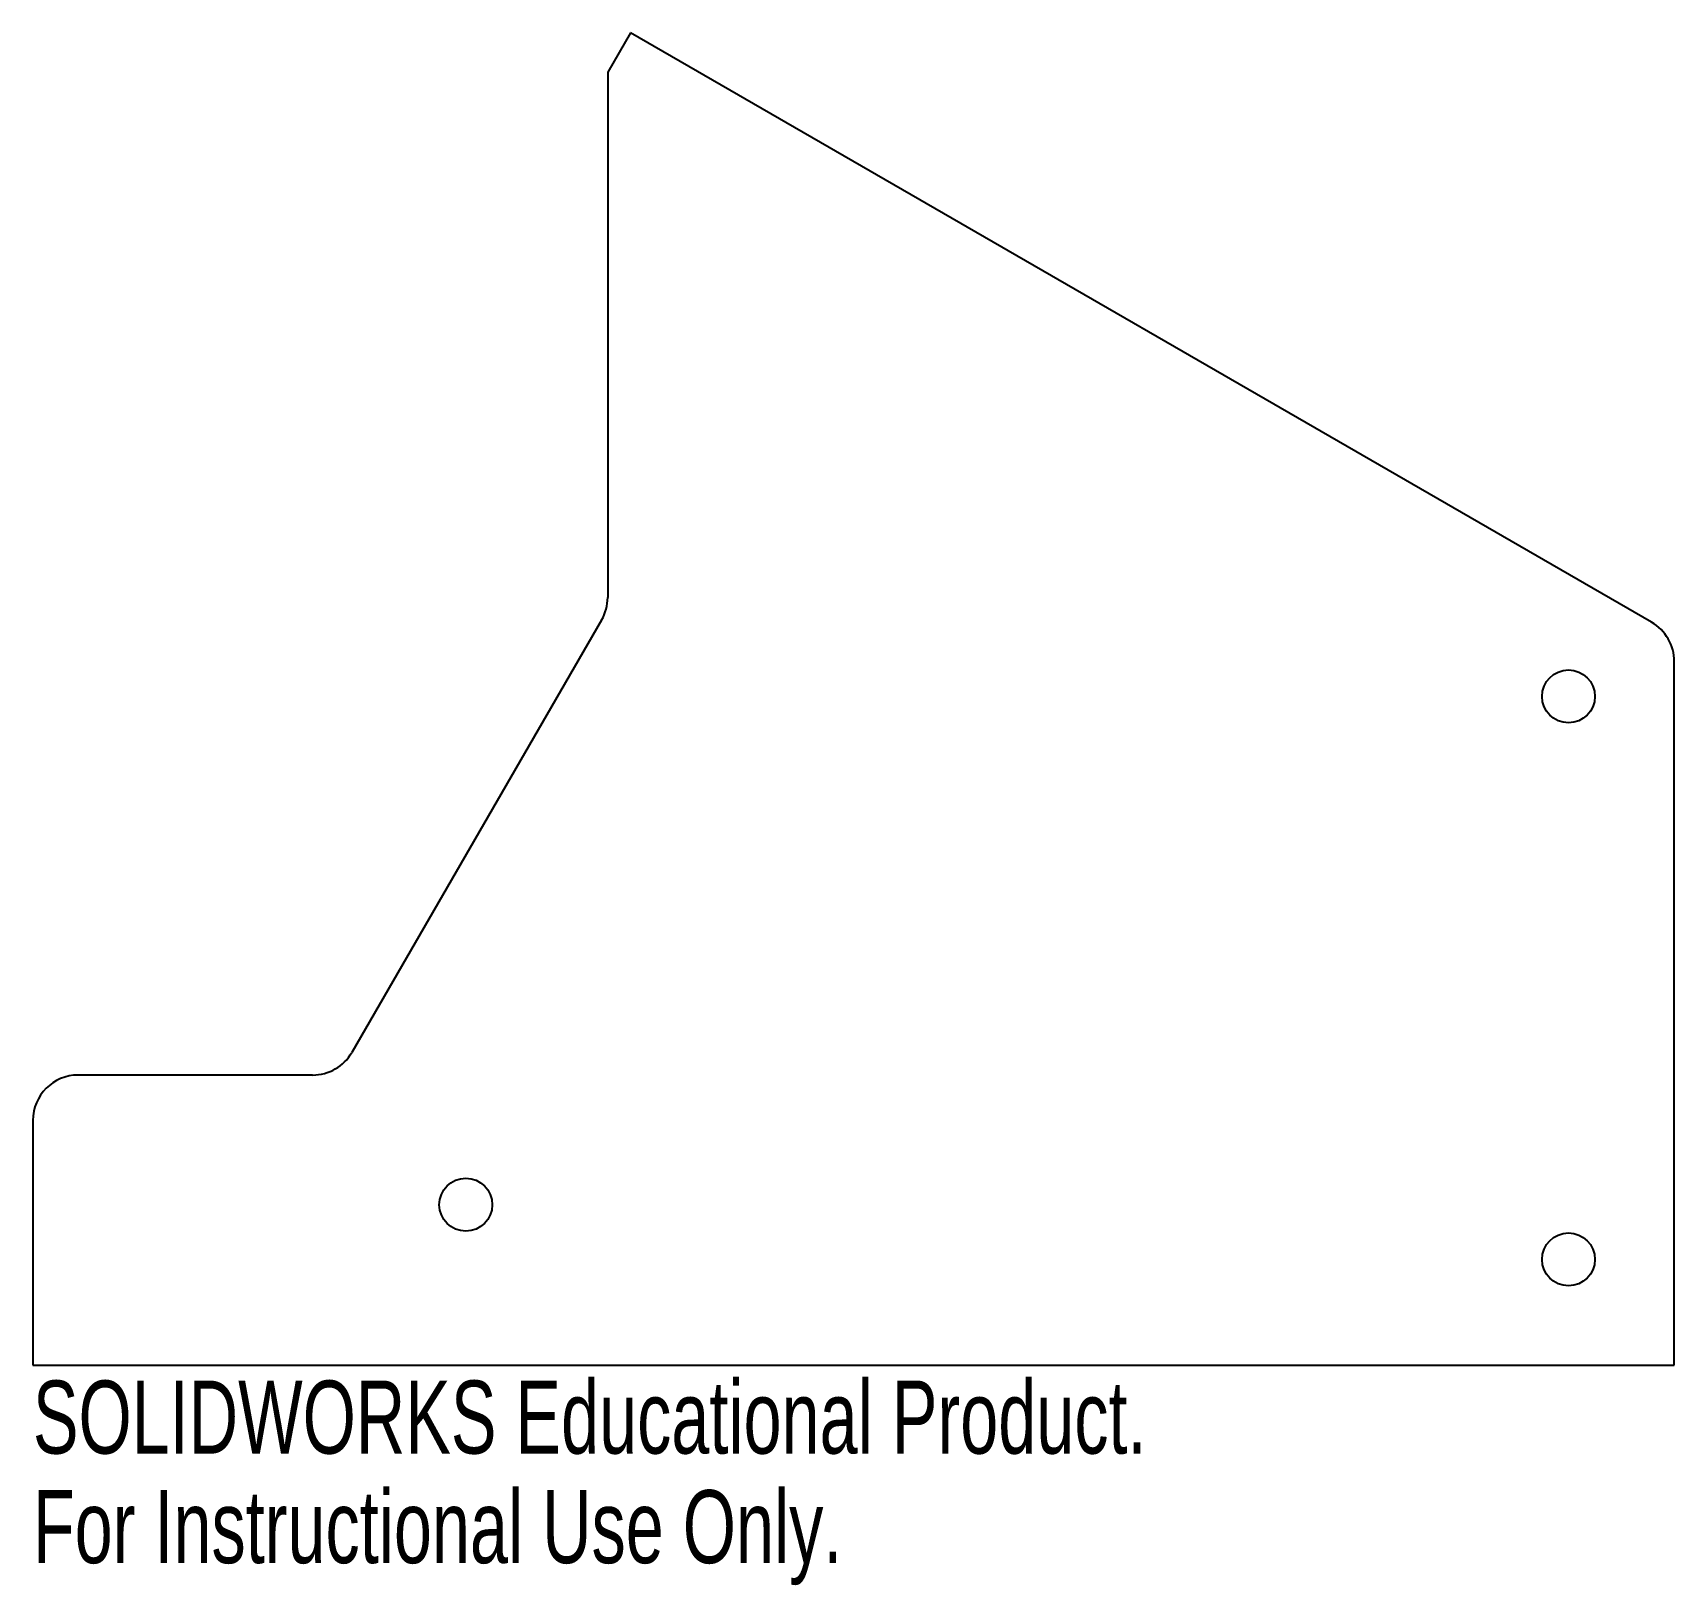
# Model space of a CAD drawing. Header units: millimetres. Extents: x -82 to 26, y -23 to 80.
import ezdxf

# ---------------------------------------------------------------- set-up
doc = ezdxf.new("R2010")
doc.units = ezdxf.units.MM
doc.styles.add('SLDTEXTSTYLE0', font='TXT', dxfattribs={"width": 0.7})

msp = doc.modelspace()

# ---------------------------------------------------------------- linework, layer by layer
at = {"color": 7, "linetype": 'Continuous', "lineweight": 25}
for p, q in [((-42.64, 80.18), (-44.14, 77.58)), ((24.93, 41.17), (-42.64, 80.18)), ((-44.14, 77.58), (-44.14, 42.81)), ((-44.54, 41.31), (-61.06, 12.7)), ((26.43, -8), (26.43, 38.57)), ((-63.66, 11.2), (-79.17, 11.2)), ((-82.17, 8.2), (-82.17, -8)), ((-82.17, -8), (26.43, -8))]:
    msp.add_line(p, q, dxfattribs=at)
for centre in [(19.43, 36.26), (-53.53, 2.62), (19.43, -1)]:
    msp.add_circle(centre, 1.75, dxfattribs=at)
for centre, start, end in [((-47.14, 42.81), 330, 0), ((23.43, 38.57), 0, 60), ((-63.66, 14.2), 270, 330), ((-79.17, 8.2), 90, 180)]:
    msp.add_arc(centre, 3, start, end, dxfattribs=at)

# ---------------------------------------------------------------- texts
at = {"color": 7, "linetype": 'Continuous', "char_height": 4.8336, "attachment_point": 1, "style": 'SLDTEXTSTYLE0'}
for s, insert in [('SOLIDWORKS Educational Product.', (-82.17, -9.02)), ('For Instructional Use Only.', (-82.17, -16.27))]:
    msp.add_mtext(s, dxfattribs=dict(at, insert=insert))

doc.saveas('drawing.dxf')
